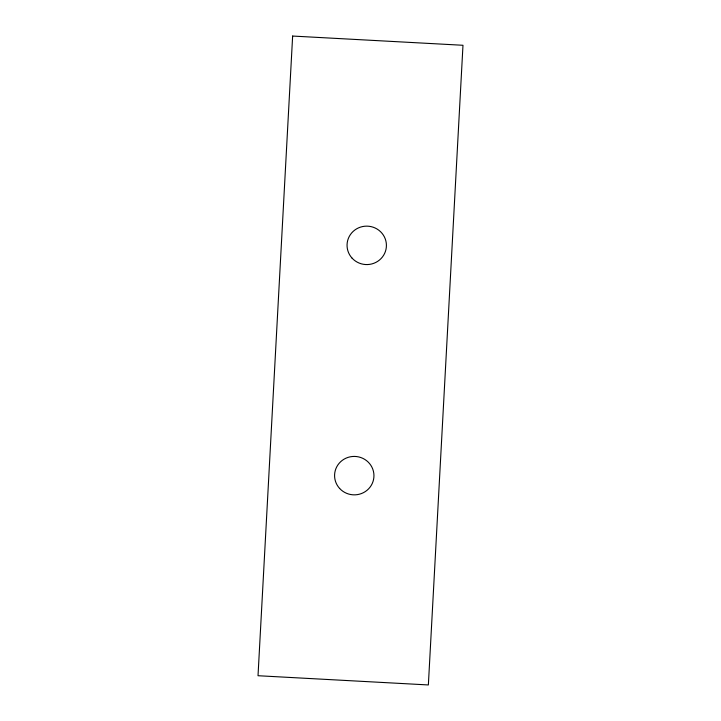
<?xml version="1.0" encoding="UTF-8"?>
<svg xmlns="http://www.w3.org/2000/svg" width="721" height="721" viewBox="0 0 721 721"><rect width="100%" height="100%" fill="white"/><g stroke="black" fill="none" stroke-linecap="round" stroke-linejoin="round"><path stroke-width="1.08" d="M292.636 36.05L258.019 675.721L428.364 684.95L462.981 45.279L292.636 36.05M352.1 258.172A19.683 19.215 3.2 0 0 385.447 251.359A19.683 19.215 3.2 0 0 362.645 226.547A19.683 19.215 3.2 0 0 352.1 258.172M339.636 488.459A19.683 19.215 3.2 0 0 372.982 481.637A19.683 19.215 3.2 0 0 350.181 456.826A19.683 19.215 3.2 0 0 339.636 488.459"/></g></svg>
